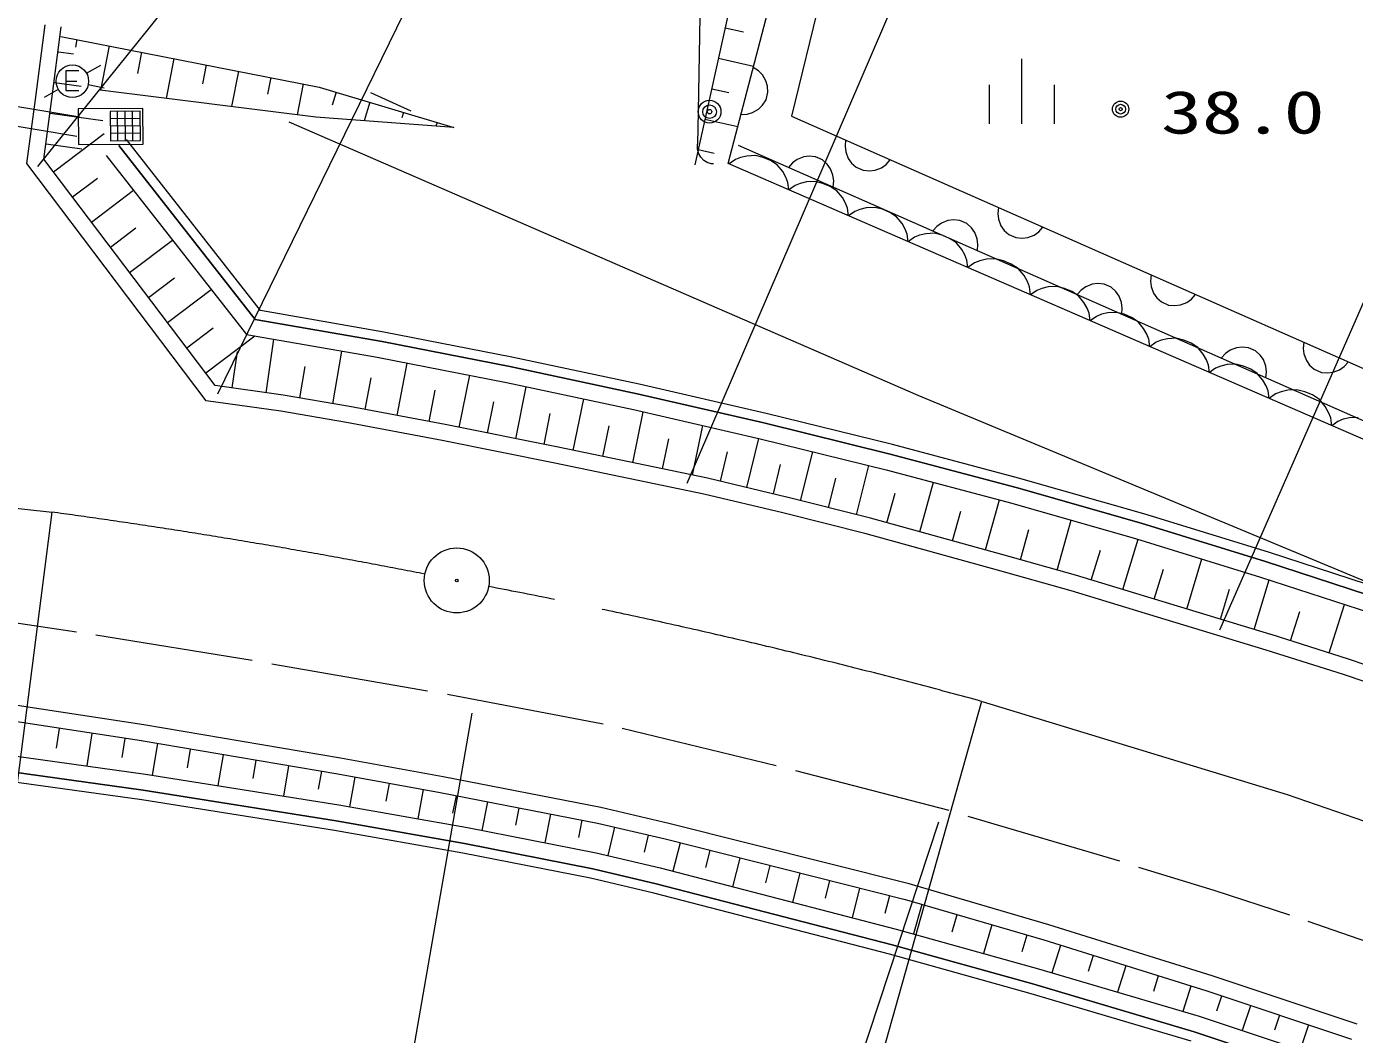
# Model space of a CAD drawing. Units: millimetres, scale not verified. Extents: x 40000 to 680000, y 20000 to 380000.
# Drawn here: x 455436 to 496265, y 269532 to 300531 of the extents above; entities that cross this region are included whole.
import ezdxf
from ezdxf.enums import TextEntityAlignment as Align

# ---------------------------------------------------------------- set-up
doc = ezdxf.new("R2010")
doc.units = ezdxf.units.MM
doc.header["$LTSCALE"] = 1000
doc.linetypes.add('CHAIN', pattern=[18.5, 12, -1.5, 3.5, -1.5])
for name, color, linetype, lineweight in [('M-BGD', 7, 'Continuous', 13), ('M-BGD-EXST', 7, 'Continuous', 13), ('M-BMK', 2, 'CHAIN', 13), ('M-BMK-SRVR', 3, 'Continuous', 13), ('M-STR-HTXT', 7, 'Continuous', 13), ('M-STR-STRC', 7, 'Continuous', 13)]:
    doc.layers.add(name, color=color, linetype=linetype, lineweight=lineweight)
doc.styles.add('ＭＳ ゴシック', font='')
doc.styles.get('ＭＳ ゴシック').set_extended_font_data('MS Gothic')

msp = doc.modelspace()

# ---------------------------------------------------------------- linework, layer by layer
at = {"layer": 'M-BGD'}
for p, q in [((477013, 296318), (479333, 305246)), ((480664, 304767), (478960, 297770)), ((477643, 303771), (475985, 296277)), ((476151, 301893), (476087, 297917)), ((455713, 298286), (456008, 300585)), ((456208, 298223), (456504, 300522)), ((456487, 300227), (464438, 298670)), ((456984, 300130), (456939, 299901)), ((476918, 300493), (477476, 300369)), ((456423, 299755), (456878, 299693)), ((457978, 299935), (457710, 298569)), ((458972, 299740), (458845, 299092)), ((457281, 299095), (457716, 299340)), ((459966, 299546), (459725, 298318)), ((460959, 299351), (460846, 298772)), ((476710, 299556), (477792, 299317)), ((477941, 299173), (477782, 299276)), ((486030, 299536), (486030, 297536)), ((457078, 297746), (449404, 299021)), ((457045, 299169), (456645, 299169)), ((456645, 299169), (456645, 298569)), ((461953, 299156), (461740, 298067)), ((462947, 298962), (462847, 298452)), ((478063, 299048), (477941, 299173)), ((478171, 298865), (478063, 299048)), ((478220, 298697), (478171, 298865)), ((456413, 298597), (455981, 298345)), ((456293, 298812), (457114, 298699)), ((456645, 298849), (456985, 298849)), ((456645, 298569), (457045, 298569)), ((457334, 298745), (457823, 298642)), ((464333, 297745), (457701, 298570)), ((463941, 298767), (463755, 297817)), ((464438, 298670), (468577, 297424)), ((464955, 298514), (464835, 298115)), ((467264, 297925), (466018, 298495)), ((476503, 298619), (477027, 298503)), ((478173, 298275), (478233, 298508)), ((478233, 298508), (478220, 298697)), ((485030, 298736), (485030, 297536)), ((487030, 298736), (487030, 297536)), ((456979, 297154), (449305, 298430)), ((455448, 296315), (455713, 298286)), ((455971, 296452), (456208, 298223)), ((465990, 298203), (465818, 297632)), ((477944, 297994), (478069, 298116)), ((478069, 298116), (478173, 298275)), ((456164, 297868), (457784, 297646)), ((459011, 298011), (457025, 298000)), ((457025, 298000), (457032, 296900)), ((458926, 297927), (458005, 297914)), ((458005, 297914), (458017, 297014)), ((458929, 297702), (458008, 297689)), ((458248, 297017), (458235, 297917)), ((458478, 297021), (458465, 297920)), ((458709, 297024), (458696, 297924)), ((458939, 297027), (458926, 297927)), ((459017, 296911), (459011, 298011)), ((468577, 297424), (464333, 297745)), ((467025, 297891), (466973, 297720)), ((476087, 297917), (476071, 296917)), ((476296, 297683), (477309, 297458)), ((477404, 297824), (477594, 297837)), ((477594, 297837), (477761, 297886)), ((477761, 297886), (477944, 297994)), ((478960, 297770), (507129, 285341)), ((456263, 296065), (457821, 297244)), ((458933, 297477), (458011, 297464)), ((458936, 297252), (458014, 297239)), ((482847, 289179), (463513, 297589)), ((468059, 297580), (468025, 297466)), ((456035, 296924), (457138, 296773)), ((457032, 296900), (459017, 296911)), ((458017, 297014), (458939, 297027)), ((458276, 296876), (462469, 291521)), ((462469, 291521), (458276, 296876)), ((462634, 291797), (458512, 297061)), ((476069, 296757), (476071, 296917)), ((508386, 283181), (477330, 296877)), ((480621, 297037), (480603, 296848)), ((480603, 296848), (480625, 296675)), ((461239, 289490), (455971, 296452)), ((457882, 296568), (462194, 291061)), ((476107, 296617), (476069, 296757)), ((476088, 296746), (476578, 296637)), ((476165, 296516), (476107, 296617)), ((476263, 296414), (476165, 296516)), ((477233, 296441), (477043, 296305)), ((477391, 296503), (477233, 296441)), ((477585, 296549), (477391, 296503)), ((477853, 296564), (477585, 296549)), ((478089, 296505), (477853, 296564)), ((478309, 296409), (478089, 296505)), ((479133, 296443), (478990, 296342)), ((479331, 296519), (479133, 296443)), ((479504, 296541), (479331, 296519)), ((479693, 296523), (479504, 296541)), ((479913, 296427), (479693, 296523)), ((480053, 296299), (479913, 296427)), ((480625, 296675), (480702, 296477)), ((480702, 296477), (480803, 296334)), ((481866, 296291), (481993, 296431)), ((460964, 289024), (455448, 296315)), ((476362, 296353), (476263, 296414)), ((476482, 296311), (476362, 296353)), ((476562, 296310), (476482, 296311)), ((508500, 282633), (477013, 296318)), ((478514, 296277), (478309, 296409)), ((478686, 296071), (478514, 296277)), ((478785, 295897), (478686, 296071)), ((478990, 296342), (478862, 296201)), ((480154, 296156), (480053, 296299)), ((480231, 295958), (480154, 296156)), ((480803, 296334), (480943, 296206)), ((480943, 296206), (481163, 296109)), ((481163, 296109), (481352, 296092)), ((481352, 296092), (481525, 296113)), ((481525, 296113), (481723, 296190)), ((481723, 296190), (481866, 296291)), ((456849, 295292), (457614, 295871)), ((478847, 295739), (478785, 295897)), ((478877, 295508), (478847, 295739)), ((479067, 295643), (478877, 295508)), ((479225, 295706), (479067, 295643)), ((479420, 295752), (479225, 295706)), ((479687, 295766), (479420, 295752)), ((479924, 295707), (479687, 295766)), ((480144, 295612), (479924, 295707)), ((480348, 295479), (480144, 295612)), ((480253, 295785), (480231, 295958)), ((480235, 295596), (480253, 295785)), ((457434, 294518), (458723, 295494)), ((480520, 295274), (480348, 295479)), ((480619, 295100), (480520, 295274)), ((480681, 294942), (480619, 295100)), ((480712, 294711), (480681, 294942)), ((480901, 294846), (480712, 294711)), ((481059, 294908), (480901, 294846)), ((481254, 294955), (481059, 294908)), ((481522, 294969), (481254, 294955)), ((481758, 294910), (481522, 294969)), ((481978, 294814), (481758, 294910)), ((482182, 294682), (481978, 294814)), ((485316, 294965), (485298, 294777)), ((482354, 294476), (482182, 294682)), ((482453, 294303), (482354, 294476)), ((483426, 294385), (483299, 294245)), ((483569, 294486), (483426, 294385)), ((483767, 294563), (483569, 294486)), ((483941, 294585), (483767, 294563)), ((484130, 294567), (483941, 294585)), ((484349, 294470), (484130, 294567)), ((484490, 294342), (484349, 294470)), ((485298, 294777), (485320, 294603)), ((485320, 294603), (485397, 294405)), ((485397, 294405), (485497, 294262)), ((458019, 293745), (458800, 294336)), ((458605, 292971), (459919, 293966)), ((482515, 294145), (482453, 294303)), ((482546, 293913), (482515, 294145)), ((482736, 294049), (482546, 293913)), ((482893, 294111), (482736, 294049)), ((483088, 294158), (482893, 294111)), ((483356, 294172), (483088, 294158)), ((483592, 294113), (483356, 294172)), ((483812, 294017), (483592, 294113)), ((484016, 293885), (483812, 294017)), ((484591, 294200), (484490, 294342)), ((484667, 294002), (484591, 294200)), ((484689, 293828), (484667, 294002)), ((485497, 294262), (485638, 294135)), ((485638, 294135), (485858, 294038)), ((485858, 294038), (486046, 294020)), ((486046, 294020), (486220, 294042)), ((486220, 294042), (486418, 294119)), ((486418, 294119), (486561, 294219)), ((486561, 294219), (486688, 294360)), ((484189, 293679), (484016, 293885)), ((484287, 293505), (484189, 293679)), ((484671, 293639), (484689, 293828)), ((484350, 293347), (484287, 293505)), ((484380, 293116), (484350, 293347)), ((484579, 293259), (484380, 293116)), ((484745, 293324), (484579, 293259)), ((484949, 293373), (484745, 293324)), ((485231, 293388), (484949, 293373)), ((485479, 293326), (485231, 293388)), ((485710, 293225), (485479, 293326)), ((485924, 293086), (485710, 293225)), ((459190, 292198), (459987, 292801)), ((486105, 292870), (485924, 293086)), ((486209, 292688), (486105, 292870)), ((490011, 292894), (489993, 292705)), ((459775, 291424), (461116, 292439)), ((486274, 292522), (486209, 292688)), ((486306, 292279), (486274, 292522)), ((486496, 292415), (486306, 292279)), ((486654, 292477), (486496, 292415)), ((486848, 292523), (486654, 292477)), ((487116, 292538), (486848, 292523)), ((487352, 292479), (487116, 292538)), ((487572, 292383), (487352, 292479)), ((487776, 292251), (487572, 292383)), ((487863, 292428), (487735, 292288)), ((488006, 292529), (487863, 292428)), ((488204, 292606), (488006, 292529)), ((488377, 292628), (488204, 292606)), ((488566, 292610), (488377, 292628)), ((488786, 292513), (488566, 292610)), ((488926, 292386), (488786, 292513)), ((489027, 292243), (488926, 292386)), ((489993, 292705), (490015, 292531)), ((490015, 292531), (490091, 292334)), ((490091, 292334), (490192, 292191)), ((487949, 292045), (487776, 292251)), ((488048, 291871), (487949, 292045)), ((489104, 292045), (489027, 292243)), ((489126, 291872), (489104, 292045)), ((490192, 292191), (490333, 292063)), ((490333, 292063), (490552, 291966)), ((490552, 291966), (490741, 291949)), ((490741, 291949), (490915, 291970)), ((490915, 291970), (491113, 292047)), ((491113, 292047), (491255, 292148)), ((491255, 292148), (491383, 292288)), ((462469, 291521), (466369, 290841)), ((466369, 290841), (462469, 291521)), ((466424, 291136), (462634, 291797)), ((488110, 291713), (488048, 291871)), ((488140, 291482), (488110, 291713)), ((488330, 291618), (488140, 291482)), ((488488, 291680), (488330, 291618)), ((488682, 291726), (488488, 291680)), ((488950, 291740), (488682, 291726)), ((489186, 291681), (488950, 291740)), ((489108, 291683), (489126, 291872)), ((489407, 291586), (489186, 291681)), ((489611, 291453), (489407, 291586)), ((460361, 290651), (461173, 291265)), ((470356, 290366), (466424, 291136)), ((489783, 291248), (489611, 291453)), ((489882, 291074), (489783, 291248)), ((460946, 289877), (462452, 291017)), ((462194, 291061), (466283, 290349)), ((462805, 289269), (463038, 290914)), ((466369, 290841), (470295, 290072)), ((470295, 290072), (466369, 290841)), ((489944, 290916), (489882, 291074)), ((489974, 290685), (489944, 290916)), ((490164, 290820), (489974, 290685)), ((490322, 290883), (490164, 290820)), ((490517, 290929), (490322, 290883)), ((490785, 290943), (490517, 290929)), ((491021, 290884), (490785, 290943)), ((491241, 290789), (491021, 290884)), ((491445, 290656), (491241, 290789)), ((494705, 290822), (494688, 290633)), ((461761, 289417), (461919, 290534)), ((464853, 288932), (465132, 290549)), ((466273, 290351), (470195, 289582)), ((474271, 289532), (470356, 290366)), ((491617, 290450), (491445, 290656)), ((491716, 290277), (491617, 290450)), ((492299, 290472), (492172, 290331)), ((492442, 290573), (492299, 290472)), ((492640, 290650), (492442, 290573)), ((492814, 290671), (492640, 290650)), ((493003, 290654), (492814, 290671)), ((493222, 290557), (493003, 290654)), ((493363, 290429), (493222, 290557)), ((493464, 290286), (493363, 290429)), ((494688, 290633), (494709, 290460)), ((494709, 290460), (494786, 290262)), ((463836, 289107), (464003, 290079)), ((466833, 288566), (467138, 290181)), ((470295, 290072), (474206, 289239)), ((474206, 289239), (470295, 290072)), ((491778, 290119), (491716, 290277)), ((491809, 289887), (491778, 290119)), ((491998, 290023), (491809, 289887)), ((492156, 290085), (491998, 290023)), ((492351, 290132), (492156, 290085)), ((492619, 290146), (492351, 290132)), ((492855, 290087), (492619, 290146)), ((493075, 289991), (492855, 290087)), ((493279, 289859), (493075, 289991)), ((493540, 290089), (493464, 290286)), ((493562, 289915), (493540, 290089)), ((493544, 289726), (493562, 289915)), ((494786, 290262), (494887, 290119)), ((494887, 290119), (495028, 289992)), ((495028, 289992), (495247, 289895)), ((495247, 289895), (495436, 289877)), ((495436, 289877), (495610, 289899)), ((495610, 289899), (495807, 289976)), ((495807, 289976), (495950, 290076)), ((495950, 290076), (496078, 290217)), ((463327, 289195), (461239, 289490)), ((465852, 288751), (466036, 289723)), ((468739, 288200), (469061, 289804)), ((470195, 289582), (474102, 288750)), ((478180, 288634), (474271, 289532)), ((493451, 289653), (493279, 289859)), ((493550, 289479), (493451, 289653)), ((493613, 289322), (493550, 289479)), ((465361, 288844), (463327, 289195)), ((467814, 288380), (467997, 289345)), ((470478, 287852), (470799, 289454)), ((472240, 287495), (472567, 289077)), ((474206, 289239), (478110, 288342)), ((478110, 288342), (474206, 289239)), ((497422, 283123), (482847, 289179)), ((493643, 289090), (493613, 289322)), ((493842, 289233), (493643, 289090)), ((494008, 289298), (493842, 289233)), ((494212, 289347), (494008, 289298)), ((494494, 289362), (494212, 289347)), ((494741, 289300), (494494, 289362)), ((494973, 289199), (494741, 289300)), ((495187, 289060), (494973, 289199)), ((463250, 288701), (460964, 289024)), ((465276, 288351), (463250, 288701)), ((468305, 288287), (465361, 288844)), ((469608, 288026), (469802, 288991)), ((474076, 287116), (474399, 288682)), ((474094, 288752), (477994, 287855)), ((495368, 288844), (495187, 289060)), ((495472, 288662), (495368, 288844)), ((495537, 288496), (495472, 288662)), ((468212, 287796), (465276, 288351)), ((471781, 287590), (468305, 288287)), ((471347, 287677), (471538, 288632)), ((473158, 287306), (473353, 288252)), ((475911, 286737), (476226, 288262)), ((478110, 288342), (481990, 287384)), ((481990, 287384), (478110, 288342)), ((482064, 287675), (478180, 288634)), ((495569, 288253), (495537, 288496)), ((495759, 288389), (495569, 288253)), ((495917, 288451), (495759, 288389)), ((496111, 288497), (495917, 288451)), ((496379, 288512), (496111, 288497)), ((474993, 286927), (475185, 287854)), ((477587, 286350), (477952, 287865)), ((477994, 287855), (481866, 286900)), ((471683, 287100), (468212, 287796)), ((476370, 286642), (471781, 287590)), ((476776, 286545), (476993, 287449)), ((479234, 285949), (479613, 287456)), ((485939, 286646), (482064, 287675)), ((476261, 286154), (471683, 287100)), ((478399, 286155), (478617, 287061)), ((480953, 285517), (481333, 287031)), ((481990, 287384), (485860, 286356)), ((485860, 286356), (481990, 287384)), ((478804, 286057), (476370, 286642)), ((480093, 285733), (480321, 286640)), ((481866, 286900), (485727, 285874)), ((489793, 285545), (485939, 286646)), ((482899, 284990), (483320, 286514)), ((485860, 286356), (489708, 285257)), ((489708, 285257), (485860, 286356)), ((478688, 285571), (476261, 286154)), ((481382, 285409), (478809, 286056)), ((481888, 285270), (482139, 286178)), ((484921, 284432), (485348, 285975)), ((485727, 285874), (489565, 284778)), ((481255, 284926), (478688, 285571)), ((485427, 284292), (481382, 285409)), ((483910, 284711), (484164, 285631)), ((493620, 284361), (489793, 285545)), ((485993, 284133), (486254, 285058)), ((487126, 283814), (487558, 285351)), ((489708, 285257), (493530, 284075)), ((493530, 284075), (489708, 285257)), ((485294, 283810), (481255, 284926)), ((489141, 283213), (489613, 284763)), ((489565, 284778), (493378, 283599)), ((487692, 283655), (485427, 284292)), ((488175, 283507), (488456, 284428)), ((497422, 283123), (493620, 284361)), ((487552, 283175), (485294, 283810)), ((490107, 282919), (490389, 283846)), ((491108, 282615), (491573, 284157)), ((493530, 284075), (497327, 282838)), ((497327, 282838), (493530, 284075)), ((490589, 282771), (487692, 283655)), ((493182, 281989), (493642, 283513)), ((493378, 283599), (497168, 282364)), ((490444, 282293), (487552, 283175)), ((492145, 282302), (492423, 283223)), ((493693, 281835), (490589, 282771)), ((494295, 281643), (494582, 282544)), ((495486, 281264), (495961, 282757)), ((493549, 281356), (490444, 282293)), ((496081, 281075), (493700, 281832)), ((495930, 280598), (493549, 281356)), ((498602, 280224), (496081, 281075)), ((498442, 279750), (495930, 280598)), ((459045, 279054), (453973, 279828)), ((458969, 278560), (453909, 279332)), ((456435, 278946), (456342, 278337)), ((465090, 278034), (459045, 279054)), ((457446, 278792), (457293, 277790)), ((458456, 278638), (458366, 278045)), ((465004, 277542), (458962, 278561)), ((459465, 278476), (459302, 277508)), ((453876, 278262), (459097, 277541)), ((460472, 278306), (460375, 277731)), ((461479, 278136), (461319, 277186)), ((453820, 277765), (459023, 277047)), ((459023, 277047), (453820, 277765)), ((462486, 277967), (462391, 277402)), ((463493, 277797), (463336, 276864)), ((468247, 277458), (465090, 278034)), ((458979, 276750), (453785, 277467)), ((459097, 277541), (465034, 276593)), ((464500, 277627), (464407, 277072)), ((468158, 276966), (465004, 277542)), ((465530, 277446), (465363, 276535)), ((466581, 277254), (466482, 276711)), ((473098, 276514), (468247, 277458)), ((459023, 277047), (464951, 276099)), ((464951, 276099), (459023, 277047)), ((467632, 277062), (467468, 276163)), ((472993, 276025), (468152, 276967)), ((468641, 276872), (468538, 276341)), ((464902, 275804), (458979, 276750)), ((465034, 276593), (468992, 275895)), ((469608, 276684), (469438, 275807)), ((470575, 276496), (470473, 275969)), ((475182, 276025), (473098, 276514)), ((464951, 276099), (468901, 275403)), ((468901, 275403), (464951, 276099)), ((471542, 276307), (471371, 275427)), ((472510, 276119), (472407, 275590)), ((475068, 275539), (472993, 276025)), ((482569, 274162), (475182, 276025)), ((468846, 275108), (464902, 275804)), ((468992, 275895), (472950, 275117)), ((473512, 275903), (473308, 275032)), ((474549, 275660), (474426, 275136)), ((468901, 275403), (472844, 274628)), ((472844, 274628), (468901, 275403)), ((482446, 273677), (475068, 275539)), ((475528, 275423), (475308, 274550)), ((476448, 275190), (476315, 274663)), ((472780, 274335), (468846, 275108)), ((472950, 275117), (474913, 274652)), ((477368, 274958), (477145, 274074)), ((472844, 274628), (474793, 274166)), ((474793, 274166), (472844, 274628)), ((474913, 274652), (482179, 272771)), ((478288, 274726), (478153, 274192)), ((479208, 274494), (478982, 273599)), ((474724, 273874), (472780, 274335)), ((474793, 274166), (482049, 272288)), ((482049, 272288), (474793, 274166)), ((480128, 274262), (479992, 273721)), ((481048, 274030), (480820, 273123)), ((486869, 272908), (482569, 274162)), ((481971, 271999), (474724, 273874)), ((481969, 273798), (481830, 273250)), ((486724, 272429), (482429, 273682)), ((482966, 273525), (482703, 272625)), ((484039, 273212), (483884, 272680)), ((482179, 272771), (486549, 271554)), ((485113, 272899), (484859, 272025)), ((491891, 271338), (486869, 272908)), ((486187, 272586), (486037, 272069)), ((491737, 270862), (486724, 272429)), ((486328, 270786), (481971, 271999)), ((482049, 272288), (486411, 271074)), ((486411, 271074), (482049, 272288)), ((487225, 272272), (486963, 271432)), ((488228, 271959), (488073, 271464)), ((486549, 271554), (491486, 270091)), ((489231, 271646), (488977, 270835)), ((490233, 271332), (490084, 270855)), ((496347, 269851), (491891, 271338)), ((491247, 269328), (486328, 270786)), ((486411, 271074), (491336, 269614)), ((491336, 269614), (486411, 271074)), ((491236, 271019), (490992, 270238)), ((496183, 269378), (491737, 270862)), ((492182, 270714), (492028, 270253)), ((493071, 270417), (492815, 269651)), ((491486, 270091), (496156, 268546)), ((493960, 270120), (493807, 269662)), ((491336, 269614), (495994, 268073)), ((495994, 268073), (491336, 269614)), ((494850, 269824), (494595, 269062))]:
    msp.add_line(p, q, dxfattribs=at)
for centre, radius in [((456845, 298849), 500), ((476437, 297912), 350), ((476437, 297912), 210), ((489076, 297990), 250), ((489076, 297990), 150), ((476437, 297912), 70), ((489076, 297990), 50)]:
    msp.add_circle(centre, radius, dxfattribs=at)
at = {"layer": 'M-BGD-EXST'}
for p, q in [((455783, 296225), (466508, 309569)), ((470655, 308337), (461303, 289226)), ((501405, 303150), (492119, 281966)), ((475745, 286492), (482511, 302209)), ((464047, 250171), (469139, 279413)), ((483476, 276065), (474200, 247885))]:
    msp.add_line(p, q, dxfattribs=at)
at = {"layer": 'M-BMK'}
for points in [[(420190, 288038), (429982, 287648), (439768, 287128), (449536, 286348), (456219, 285595)], [(484822, 279768), (494194, 276908), (503459, 273715), (512650, 270316), (518937, 267927)]]:
    msp.add_lwpolyline(points, dxfattribs=at)
for centre, start, end in [((429180, 87432), 78.9006, 82.23043), ((431843, 86914), 74.64664, 79.1047)]:
    msp.add_arc(centre, 200000, start, end, dxfattribs=at)
at = {"layer": 'M-BMK-SRVR'}
for radius in [1000, 40]:
    msp.add_circle((468663, 283496), radius, dxfattribs=at)
at = {"layer": 'M-STR-HTXT'}
for p, q in [((456218, 285596), (452122, 253745)), ((484797, 279776), (476028, 248559))]:
    msp.add_line(p, q, dxfattribs=at)
at = {"layer": 'M-STR-STRC'}
for p, q in [((454563, 282275), (456969, 281910)), ((457567, 281825), (462371, 281045)), ((462976, 280933), (467768, 280102)), ((468375, 280000), (473163, 279085)), ((473751, 278955), (478482, 277803)), ((479079, 277654), (483789, 276429)), ((484373, 276250), (489041, 274867)), ((489626, 274679), (491946, 273965)), ((491946, 273965), (494264, 273210)), ((494834, 273016), (499438, 271408))]:
    msp.add_line(p, q, dxfattribs=at)

# ---------------------------------------------------------------- texts
at = {"layer": 'M-BGD', "style": 'ＭＳ ゴシック', "width": 1.4}
msp.add_text('38.0', height=1320, dxfattribs=at).set_placement((490319, 296842), align=Align.BOTTOM_LEFT)

doc.saveas('drawing.dxf')
